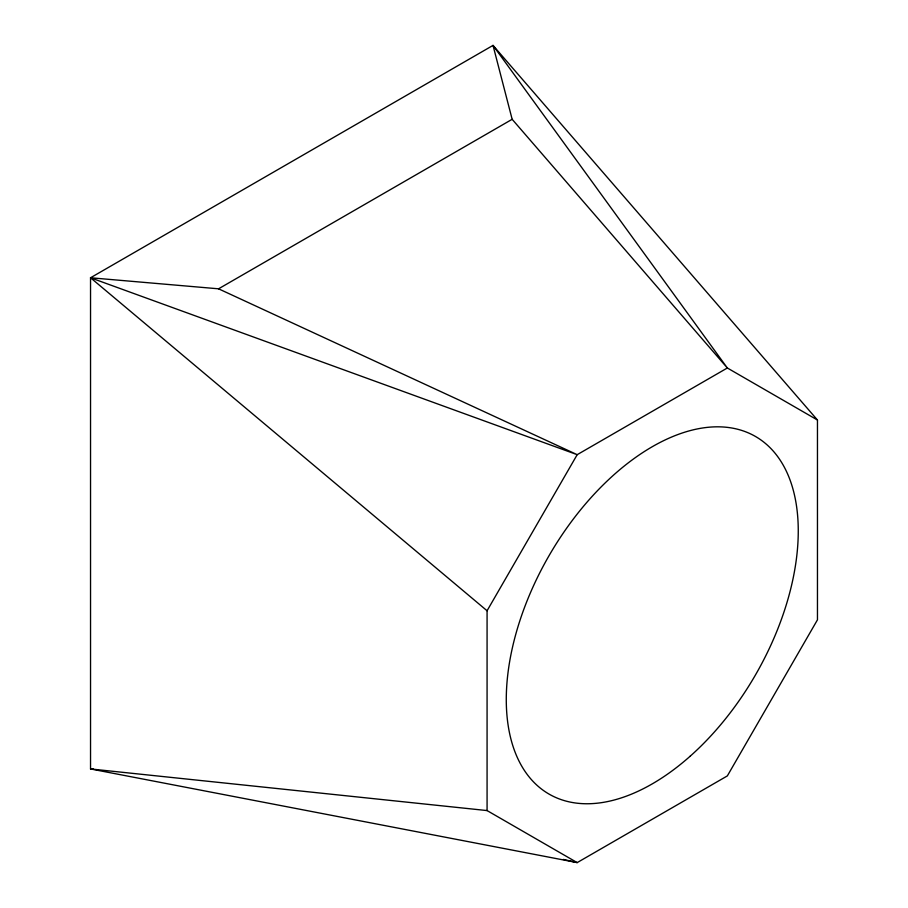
<?xml version="1.0" encoding="UTF-8"?>
<svg xmlns="http://www.w3.org/2000/svg" width="908" height="908" viewBox="0 0 908 908"><rect width="100%" height="100%" fill="white"/><g stroke="black" fill="none" stroke-linecap="round" stroke-linejoin="round"><path stroke-width="1.36" d="M563.403 859.422L577.193 862.6L487.074 810.572L487.074 610.766L577.193 454.681L727.342 367.99L817.461 420.018L817.461 619.824L727.342 775.909L577.193 862.6L90.539 768.951L90.539 277.769L493.021 45.4L817.461 420.018M487.074 610.766L90.539 277.769L218.556 288.812L512.157 119.3L493.021 45.4L727.342 367.99L512.157 119.3M93.342 769.19L90.539 768.951L487.074 810.572M90.539 277.769L577.193 454.681L218.556 288.812M690.046 756.319A206.468 119.209 -60 0 0 755.501 436.487A206.468 119.209 -60 0 0 511.249 653.079A206.468 119.209 -60 0 0 690.046 756.319"/></g></svg>
